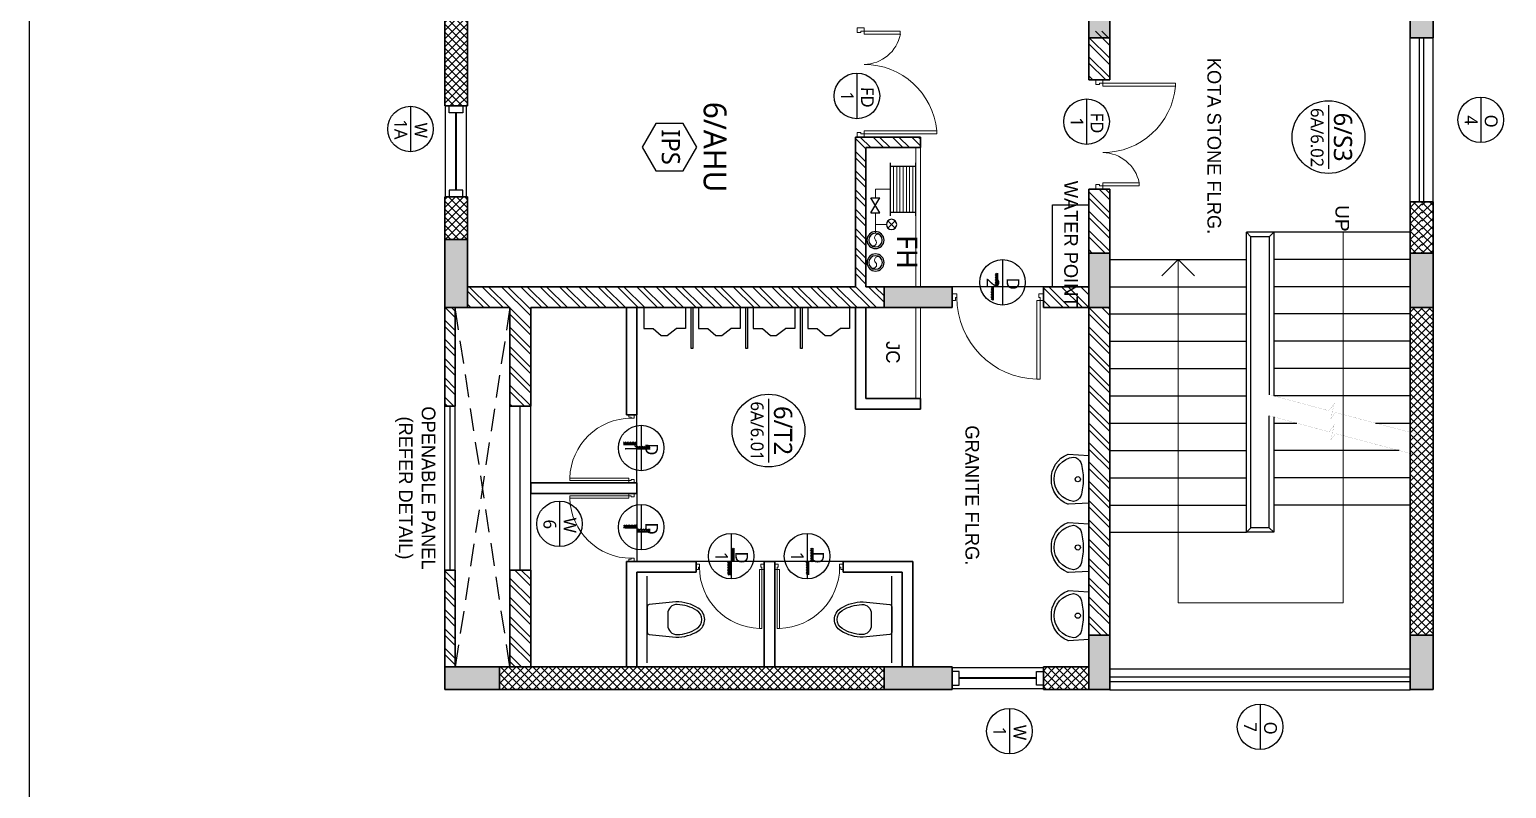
# Model space of a CAD drawing. Header units: millimetres. Extents: x -1127141 to 1597693, y -1835560 to -399335.
# Drawn here: x 1196540 to 1212762, y -542725 to -534381 of the extents above; entities that cross this region are included whole.
import ezdxf
from ezdxf.enums import TextEntityAlignment as Align

# ---------------------------------------------------------------- set-up
doc = ezdxf.new("R2010")
doc.units = ezdxf.units.MM
doc.header["$MEASUREMENT"] = 0
doc.linetypes.add('ACAD_ISO05W100', pattern=[36, 24, -3, 0, -3, 0, -3, 0, -3])
doc.linetypes.add('HIDDEN', pattern=[0.375, 0.25, -0.125])
for name, color, linetype in [('A-Anno Tags', 6, 'Continuous'), ('A-Elevation', 4, 'Continuous'), ('A-Sanitory', 181, 'Continuous'), ('A-Steps', 3, 'Continuous'), ('A-Wall Patt', 8, 'Continuous'), ('A-Window', 4, 'Continuous'), ('Anno_Frames', 7, 'Continuous'), ('Anno_Labels', 7, 'Continuous'), ('COLUMN', 5, 'Continuous'), ('elel', 6, 'Continuous'), ('S-Conc Patt', 9, 'Continuous')]:
    doc.layers.add(name, color=color, linetype=linetype)
for name, color, linetype, lineweight in [('A-Detail Lines', 8, 'Continuous', 25), ('A-Door', 4, 'Continuous', 9), ('A-Wall Sec', 1, 'Continuous', 30), ('A-WIN', 5, 'Continuous', 25), ('Ann_TitleBlock 2', 5, 'Continuous', 25), ('Anno_Tittleblock', 5, 'Continuous', 13), ('column hatch', 12, 'Continuous', 5), ('S-Concrete', 40, 'Continuous', 30), ('STAIR', 3, 'Continuous', 9), ('text', 7, 'Continuous', 9), ('Wall HATCH', 8, 'Continuous', 15)]:
    doc.layers.add(name, color=color, linetype=linetype, lineweight=lineweight)
doc.styles.add('IIITD @ 100', font='trebuc.ttf', dxfattribs={"height": 210})
doc.styles.get("Standard").update_dxf_attribs({"font": 'trebuc.ttf'})
doc.styles.add('TITLE', font='swissel.ttf', dxfattribs={"height": 4.3})
pattern_1 = [(315, (1445308.53, 119140.81), (44.194174, 44.194174), []), (45, (1445308.53, 119140.81), (-44.194174, 44.194174), [])]

# ---------------------------------------------------------------- blocks, each defined once
blk = doc.blocks.new('Toil Hostel1')
at = {"color": 0, "linetype": 'ByBlock'}
blk.add_lwpolyline([(115, -427), (115, 523)], dxfattribs=at)
for points in [[(430, 243), (137, 213, 0.384412), (115, 188), (115, -92, 0.383904), (137, -117, 0.001434), (429, -147, 0.140641), (675, -77, 0.259738), (745, 48, 0.259738), (675, 173, 0.139471)], [(340, 113), (340, -17, 0.422961), (443, -117, 0.13189), (659, -52, 0.259738), (715, 48, 0.259738), (659, 148, 0.13189), (443, 213, 0.422961)]]:
    blk.add_lwpolyline(points, format="xyb", close=True, dxfattribs=at)
blk.add_arc((431, -122), 25, 264.2811, 270.16, dxfattribs=at)
blk = doc.blocks.new('Door 1200')
at = {"layer": 'A-Door', "color": 5, "lineweight": 18}
for p, q in [((524084, 16182), (524084, 16132)), ((524084, 16182), (524159, 16182)), ((524084, 16132), (524124, 16132)), ((524124, 16147), (524124, 16132)), ((524159, 16147), (524124, 16147)), ((524159, 16182), (524159, 16147)), ((524159, 16147), (524557, 16147)), ((524159, 16112), (524159, 16147)), ((524159, 16112), (524557, 16112)), ((524557, 16147), (524557, 16112)), ((524084, 15032), (524124, 15032)), ((524084, 14982), (524084, 15032)), ((524084, 14982), (524159, 14982)), ((524124, 15017), (524124, 15032)), ((524159, 15017), (524124, 15017)), ((524159, 15052), (524159, 15017)), ((524159, 15052), (524958, 15052)), ((524159, 14982), (524159, 15017)), ((524159, 15017), (524958, 15017)), ((524958, 15017), (524958, 15052))]:
    blk.add_line(p, q, dxfattribs=at)
at = {"layer": 'A-Door', "lineweight": 18}
for centre, radius, start, end in [((524155, 16193), 411, 270.5695, 348.692), ((524157, 14978), 804, 5.3147, 89.8716)]:
    blk.add_arc(centre, radius, start, end, dxfattribs=at)
blk = doc.blocks.new('ABL_Door_S - 1000 x 2100-11-3 Second Floor Lvl')
at = {"layer": 'A-Door', "color": 5}
for p, q in [((-500, 38), (-450, 38)), ((-500, -38), (-500, 38)), ((-450, 38), (-450, -3)), ((450, 38), (450, -3)), ((500, 38), (450, 38)), ((500, -38), (500, 38)), ((-500, -38), (-465, -38)), ((-465, -3), (-450, -3)), ((-465, -38), (-465, -3)), ((-430, -38), (-465, -38)), ((465, -3), (450, -3)), ((465, -38), (465, -3)), ((500, -38), (465, -38))]:
    blk.add_line(p, q, dxfattribs=at)
at = {"layer": 'A-Door', "color": 5, "lineweight": 18}
for p, q in [((-465, -38), (-465, -903)), ((-430, -38), (-430, -903)), ((-430, -903), (-465, -903))]:
    blk.add_line(p, q, dxfattribs=at)
at = {"layer": 'A-Door'}
blk.add_arc((-450, -2), 900, 271.2981, 359.9894, dxfattribs=at)
blk = doc.blocks.new('Win 1250')
at = {"layer": 'A-Window', "color": 2, "lineweight": 40}
blk.add_line((510529, 21610), (511379, 21610), dxfattribs=at)
at = {"layer": 'A-Window'}
for points in [[(510454, 21725), (511454, 21725)], [(510454, 21535), (510529, 21535), (510529, 21685), (510454, 21685)], [(511454, 21535), (511379, 21535), (511379, 21685), (511454, 21685)], [(510454, 21495), (511454, 21495)]]:
    blk.add_lwpolyline(points, dxfattribs=at)
blk = doc.blocks.new('*U29')
at = {"layer": 'A-Anno Tags'}
blk.add_lwpolyline([(-250, 0), (250, 0)], dxfattribs=at)
blk.add_circle((0, 0), 250, dxfattribs=at)
at = {"layer": 'Anno_Frames', "color": 7}
for tag, rotation, p in [('ENTITY', 359.7608, (15, 185)), ('ENTITYNO', 0.1757, (4, -36))]:
    blk.add_attdef(tag, text='', height=140, rotation=rotation, dxfattribs=at).set_placement(p, align=Align.TOP_CENTER)
blk = doc.blocks.new('basin13_pl')
for points in [[(-412, -2, -0.32431), (-229, 275, -0.074195), (-226, 276), (0, 262), (0, -262), (-223, -275, -0.082611), (-232, -273, -0.313325), (-412, -2)], [(-382, 1, -0.373947), (-169, 245, -0.252869), (-89, 186, -0.078211), (-63, 1, -0.070813), (-89, -186, -0.2542), (-169, -244, -0.371653), (-382, 1)]]:
    blk.add_lwpolyline(points, format="xyb", close=True)
at = {"lineweight": -2}
blk.add_circle((-122, 1), 28.8, dxfattribs=at)
blk = doc.blocks.new('Door Tag')
blk.add_line((-3.5, 0), (3.5, 0))
blk.add_circle((0, 0), 4)
blk.add_attdef('DW_NAME', text='', height=2).set_placement((0, 0), align=Align.BOTTOM_CENTER)
blk.add_attdef('SHEET_NO', text='', height=1.4).set_placement((0.05, -0.54), align=Align.TOP_CENTER)
blk = doc.blocks.new('Room Tag with Finish')
blk.add_lwpolyline([(0, 0), (-2.6, -1.5), (-2.6, -4.5), (0, -6), (2.6, -4.5), (2.6, -1.5)], close=True)
at = {"layer": 'Anno_Frames'}
blk.add_attdef('ROOM_NAME', text='', height=2.5, dxfattribs=at).set_placement((0, 0), align=Align.BOTTOM_CENTER)
blk.add_attdef('FF', text='', height=2, dxfattribs=at).set_placement((0, -1.85), align=Align.TOP_CENTER)
blk = doc.blocks.new('staircase 1 int')
at = {"layer": 'A-Elevation'}
for p, q in [((1232432, -34455), (1234232, -34455)), ((1232432, -34455), (1232432, -34755)), ((1232482, -34505), (1232432, -34455)), ((1232482, -34505), (1234219, -34505)), ((1232482, -34505), (1232482, -34705)), ((1235682, -34505), (1234450, -34505)), ((1234464, -34455), (1235732, -34455)), ((1235682, -34505), (1235732, -34455)), ((1235682, -34505), (1235682, -34705)), ((1235732, -34455), (1235732, -34755)), ((1232482, -34705), (1232432, -34755)), ((1235682, -34705), (1232482, -34705)), ((1235682, -34705), (1235732, -34755)), ((1235732, -34755), (1232432, -34755))]:
    blk.add_line(p, q, dxfattribs=at)
at = {"layer": 'A-Steps'}
for p, q in [((1232432, -32955), (1232432, -34455)), ((1232732, -32955), (1232732, -34455)), ((1233032, -32955), (1233032, -34455)), ((1233332, -32955), (1233332, -34455)), ((1233632, -32955), (1233632, -34455)), ((1233932, -32955), (1233932, -34455)), ((1234232, -32955), (1234232, -34455)), ((1234532, -33336), (1234532, -32955)), ((1234832, -33079), (1234832, -34455)), ((1235132, -32955), (1235132, -34455)), ((1235432, -32955), (1235432, -34455)), ((1234532, -34455), (1234532, -34202)), ((1234832, -34282), (1234832, -34455)), ((1232732, -36255), (1232732, -34755)), ((1233032, -36255), (1233032, -34755)), ((1233332, -36255), (1233332, -34755)), ((1233632, -36255), (1233632, -34755)), ((1233932, -36255), (1233932, -34755)), ((1234232, -36255), (1234232, -34755)), ((1234532, -36255), (1234532, -34755)), ((1234832, -36255), (1234832, -34755)), ((1235132, -36255), (1235132, -34755)), ((1235432, -36255), (1235432, -34755)), ((1235732, -36255), (1235732, -34755))]:
    blk.add_line(p, q, dxfattribs=at)
at = {"layer": 'STAIR', "color": 5, "const_width": 1}
for points in [[(1234660, -32855), (1234414, -33779), (1234486, -33828), (1234316, -33791), (1234396, -33846), (1234219, -34505)], [(1234892, -32855), (1234646, -33779), (1234717, -33828), (1234548, -33791), (1234628, -33846), (1234450, -34505)]]:
    blk.add_lwpolyline(points, dxfattribs=at)
at = {"layer": 'text'}
for p, q in [((1232432, -33691), (1236507, -33691)), ((1236507, -35505), (1236507, -33691)), ((1232732, -35505), (1232912, -35325)), ((1232732, -35505), (1236507, -35505)), ((1232732, -35505), (1232912, -35686))]:
    blk.add_line(p, q, dxfattribs=at)
at = {"layer": 'text', "linetype": 'Continuous', "insert": (1232135, -33627), "char_height": 150, "width": 369.41, "attachment_point": 1}
blk.add_mtext('{\\fArial|b0|i0|c0|p34;UP}', dxfattribs=at)
blk = doc.blocks.new('f h')
at = {"layer": 'A-WIN'}
for p, q in [((1010874, -78570), (1010972, -78570)), ((1010874, -78570), (1010972, -78734)), ((1010972, -78570), (1010874, -78734)), ((1011088, -78536), (1011088, -79120)), ((1011088, -78575), (1011368, -78575)), ((1011368, -78536), (1011368, -79120)), ((1010874, -78734), (1010972, -78734)), ((1011088, -79081), (1011368, -79081))]:
    blk.add_line(p, q, dxfattribs=at)
at = {"layer": 'A-WIN', "ltscale": 50}
for centre, radius in [((1010925, -78023), 93.8), ((1010925, -78023), 75), ((1010924, -78269), 93.8), ((1010924, -78269), 75)]:
    blk.add_circle(centre, radius, dxfattribs=at)
at = {"layer": 'A-WIN'}
blk.add_circle((1011100, -78441), 56.6, dxfattribs=at)
at = {"layer": 'Wall HATCH'}
for p, q in [((1010923, -78570), (1010923, -78344)), ((1010923, -78441), (1011044, -78441)), ((1011140, -78401), (1011060, -78481)), ((1011140, -78481), (1011060, -78401)), ((1011123, -78575), (1011123, -79081)), ((1011158, -78575), (1011158, -79081)), ((1011193, -78575), (1011193, -79081)), ((1011228, -78575), (1011228, -79081)), ((1011263, -78575), (1011263, -79081)), ((1011298, -78575), (1011298, -79081)), ((1011333, -78575), (1011333, -79081)), ((1010923, -78828), (1010923, -78734)), ((1011088, -78828), (1010923, -78828))]:
    blk.add_line(p, q, dxfattribs=at)
at = {"layer": 'Wall HATCH', "ltscale": 50}
for centre in [(1010899, -77997), (1010897, -78242)]:
    blk.add_arc(centre, 37.5, 314.6267, 134.6267, dxfattribs=at)
at = {"layer": 'Wall HATCH'}
for centre in [(1010952, -78050), (1010950, -78296)]:
    blk.add_arc(centre, 37.5, 134.6267, 314.6267, dxfattribs=at)
blk = doc.blocks.new('urinal1')
at = {"layer": 'A-Sanitory'}
for p, q in [((0, 228.6), (228.6, 228.6)), ((0, 228.6), (0, -228.6)), ((228.6, 228.6), (228.6, 127)), ((304.8, 25.4), (228.6, 127)), ((304.8, -38.1), (304.8, 25.4)), ((228.6, -127), (304.8, -38.1)), ((228.6, -228.6), (228.6, -127)), ((0, -228.6), (228.6, -228.6))]:
    blk.add_line(p, q, dxfattribs=at)
blk = doc.blocks.new('DROP')
at = {"layer": 'A-Detail Lines'}
h = blk.add_hatch(dxfattribs=at)
h.set_pattern_fill('ANSI31', color=256, scale=100, angle=-90, style=0)
h.set_pattern_definition([(45, (-30796.783, -8736.205), (8.838835, -8.838835), [])])
h.paths.add_polyline_path([(-46, 0), (-46, -147), (-75, -147), (-75, 0)])
h.paths.add_polyline_path([(0, 147), (0, 0), (-30, 0), (-30, 147)])
for p, q in [((-46, -147), (-46, 0)), ((0, 0), (0, 148))]:
    blk.add_line(p, q, dxfattribs=at)
blk = doc.blocks.new('column 2.04')
at = {"layer": 'S-Conc Patt'}
h = blk.add_hatch(color=256, dxfattribs=at)
h.paths.add_polyline_path([(552592, -205173), (553328, -205030), (553376, -205276), (552640, -205419)])
h.paths.add_polyline_path([(536924, -208475), (536877, -208230), (537898, -208032), (537945, -208277)])
h.paths.add_polyline_path([(549587, -206014), (549540, -205769), (550561, -205570), (550608, -205816)])
h.paths.add_polyline_path([(546422, -206629), (546374, -206384), (547395, -206185), (547443, -206431)])
h.paths.add_polyline_path([(543256, -207245), (543208, -206999), (544229, -206801), (544277, -207046)])
h.paths.add_polyline_path([(540090, -207860), (540042, -207615), (541063, -207416), (541111, -207662)])
h.paths.add_polyline_path([(548002, -197857), (547954, -197611), (548975, -197413), (549023, -197658)])
h.paths.add_polyline_path([(544836, -198472), (544788, -198227), (545809, -198028), (545857, -198274)])
h.paths.add_polyline_path([(541670, -199086), (541622, -198840), (542643, -198642), (542691, -198887)])
h.paths.add_polyline_path([(532173, -200932), (532125, -200686), (533146, -200488), (533194, -200733)])
h.paths.add_polyline_path([(535338, -200316), (535291, -200071), (536312, -199872), (536359, -200118)])
h.paths.add_polyline_path([(538504, -199701), (538456, -199455), (539477, -199257), (539525, -199502)])
h.paths.add_polyline_path([(546627, -202993), (546670, -203219), (545934, -203362), (545890, -203136)])
h.paths.add_polyline_path([(546297, -201295), (546340, -201521), (545604, -201664), (545560, -201438)])
h.paths.add_polyline_path([(540295, -204224), (540339, -204449), (539603, -204592), (539559, -204367)])
h.paths.add_polyline_path([(539965, -202526), (540009, -202752), (539273, -202895), (539229, -202669)])
h.paths.add_polyline_path([(533943, -205458), (533986, -205684), (533250, -205827), (533206, -205601)])
h.paths.add_polyline_path([(533613, -203761), (533656, -203987), (532920, -204130), (532876, -203904)])
h.paths.add_polyline_path([(556903, -202717), (556760, -201981), (557005, -201933), (557148, -202669)])
h.paths.add_polyline_path([(529985, -212195), (529236, -212195), (529236, -211945), (529985, -211945)])
h.paths.add_polyline_path([(526890, -212195), (526140, -212195), (526140, -211945), (526890, -211945)])
h.paths.add_polyline_path([(523855, -212195), (523105, -212195), (523105, -211945), (523855, -211945)])
h.paths.add_polyline_path([(552816, -201790), (552227, -201905), (552271, -202131), (552860, -202016)])
h.paths.add_polyline_path([(556308, -199659), (556165, -198923), (556411, -198875), (556554, -199611)])
h.paths.add_polyline_path([(555569, -195856), (555426, -195120), (555671, -195072), (555815, -195808)])
h.paths.add_polyline_path([(551215, -195938), (551657, -195853), (551700, -196078), (551259, -196164)])
h.paths.add_polyline_path([(551805, -198400), (551719, -197959), (551945, -197915), (552031, -198356)])
h.paths.add_polyline_path([(553549, -195943), (553463, -195501), (553689, -195458), (553774, -195899)])
h.paths.add_polyline_path([(554331, -199967), (554245, -199525), (554471, -199482), (554557, -199923)])
h.paths.add_polyline_path([(554150, -197832), (553709, -197918), (553665, -197692), (554106, -197607)])
h.paths.add_polyline_path([(552331, -199901), (552417, -200343), (552191, -200387), (552106, -199945)])
h.paths.add_polyline_path([(527835, -199036), (527099, -199179), (527051, -198934), (527787, -198791)])
h.paths.add_polyline_path([(530005, -204696), (529890, -204107), (530116, -204064), (530230, -204653)])
h.paths.add_polyline_path([(529304, -206595), (528568, -206738), (528524, -206512), (529260, -206369)])
h.paths.add_polyline_path([(529884, -200146), (529148, -200289), (529100, -200043), (529837, -199900)])
h.paths.add_polyline_path([(528920, -212495), (528320, -212495), (528320, -212245), (528920, -212245)])
h.paths.add_polyline_path([(523855, -212495), (523105, -212495), (523105, -212245), (523855, -212245)])
h.paths.add_polyline_path([(531575, -212245), (532175, -212245), (532175, -212495), (531575, -212495)])
h.paths.add_polyline_path([(526890, -212495), (526140, -212495), (526140, -212245), (526890, -212245)])
h.paths.add_polyline_path([(528974, -204897), (528238, -205040), (528190, -204794), (528926, -204651)])
h.paths.add_polyline_path([(529982, -210085), (529246, -210228), (529198, -209982), (529935, -209839)])
h.paths.add_polyline_path([(529602, -198693), (528865, -198836), (528818, -198590), (529554, -198447)])
h.paths.add_polyline_path([(524292, -199725), (523556, -199868), (523509, -199622), (524245, -199479)])
h.paths.add_polyline_path([(525435, -205585), (524699, -205728), (524651, -205482), (525387, -205339)])
h.paths.add_polyline_path([(534665, -209174), (533855, -209332), (533807, -209086), (534617, -208929)])
h.paths.add_polyline_path([(523355, -205734), (523355, -206382), (523105, -206382), (523105, -205782)])
h.paths.add_polyline_path([(545171, -239386), (544421, -239386), (544421, -239136), (545171, -239136)])
h.paths.add_polyline_path([(545171, -234106), (544421, -234106), (544421, -233876), (545171, -233876)])
h.paths.add_polyline_path([(545171, -230576), (544421, -230576), (544421, -230326), (545171, -230326)])
h.paths.add_polyline_path([(545171, -235836), (544421, -235836), (544421, -235606), (545171, -235606)])
h.paths.add_polyline_path([(539911, -239386), (539161, -239386), (539161, -239136), (539911, -239136)])
h.paths.add_polyline_path([(539911, -234106), (539161, -234106), (539161, -233876), (539911, -233876)])
h.paths.add_polyline_path([(539911, -230576), (539161, -230576), (539161, -230326), (539911, -230326)])
h.paths.add_polyline_path([(539911, -235836), (539161, -235836), (539161, -235606), (539911, -235606)])
h.paths.add_polyline_path([(534651, -234106), (533901, -234106), (533901, -233876), (534651, -233876)])
h.paths.add_polyline_path([(529806, -228306), (529056, -228306), (529056, -228556), (529806, -228556)])
h.paths.add_polyline_path([(526140, -228306), (526890, -228306), (526890, -228556), (526140, -228556)])
h.paths.add_polyline_path([(523105, -228306), (523855, -228306), (523855, -228556), (523105, -228556)])
h.paths.add_polyline_path([(554556, -230576), (553956, -230576), (553956, -230326), (554556, -230326)])
h.paths.add_polyline_path([(529881, -230326), (529131, -230326), (529131, -230576), (529881, -230576)])
h.paths.add_polyline_path([(534651, -230576), (533901, -230576), (533901, -230326), (534651, -230326)])
h.paths.add_polyline_path([(550356, -230576), (549756, -230576), (549756, -230326), (550356, -230326)])
h.paths.add_polyline_path([(553956, -233876), (554556, -233876), (554556, -234106), (553956, -234106)])
h.paths.add_polyline_path([(550356, -234106), (549756, -234106), (549756, -233876), (550356, -233876)])
h.paths.add_polyline_path([(531681, -240346), (530931, -240346), (530931, -240096), (531681, -240096)])
h.paths.add_polyline_path([(523355, -235856), (523355, -235106), (523105, -235106), (523105, -235856)])
h.paths.add_polyline_path([(526276, -235856), (525526, -235856), (525526, -235606), (526276, -235606)])
h.paths.add_polyline_path([(531681, -241826), (530931, -241826), (530931, -241576), (531681, -241576)])
h.paths.add_polyline_path([(529881, -241826), (529131, -241826), (529131, -241576), (529881, -241576)])
h.paths.add_polyline_path([(529881, -235856), (529131, -235856), (529131, -235606), (529881, -235606)])
h.paths.add_polyline_path([(529881, -234106), (529131, -234106), (529131, -233876), (529881, -233876)])
h.paths.add_polyline_path([(530931, -236206), (530931, -235606), (531161, -235606), (531161, -236206)])
h.paths.add_polyline_path([(552121, -236056), (552121, -235606), (552351, -235606), (552351, -236056)])
h.paths.add_polyline_path([(549836, -235606), (550286, -235606), (550286, -235836), (549836, -235836)])
h.paths.add_polyline_path([(552121, -240096), (552121, -239646), (552351, -239646), (552351, -240096)])
h.paths.add_polyline_path([(549941, -240096), (549941, -239646), (550171, -239646), (550171, -240096)])
h.paths.add_polyline_path([(552351, -237966), (551901, -237966), (551901, -237736), (552351, -237736)])
h.paths.add_polyline_path([(549941, -238076), (549941, -237626), (550171, -237626), (550171, -238076)])
h.paths.add_polyline_path([(554141, -236206), (554141, -235606), (554371, -235606), (554371, -236206)])
h.paths.add_polyline_path([(534391, -240346), (534391, -239596), (534141, -239596), (534141, -240346)])
h.paths.add_polyline_path([(554121, -240095), (554121, -239495), (554371, -239495), (554371, -240095)])
h.paths.add_polyline_path([(523105, -228006), (523855, -228006), (523855, -228256), (523105, -228256)])
h.paths.add_polyline_path([(532175, -228256), (531575, -228256), (531575, -228006), (532175, -228006)])
h.paths.add_polyline_path([(528320, -217506), (528920, -217506), (528920, -217736), (528320, -217736)])
h.paths.add_polyline_path([(528920, -228256), (528320, -228256), (528320, -228006), (528920, -228006)])
h.paths.add_polyline_path([(528320, -222766), (528920, -222766), (528920, -222996), (528320, -222996)])
h.paths.add_polyline_path([(526890, -217736), (526290, -217736), (526290, -217506), (526890, -217506)])
h.paths.add_polyline_path([(526890, -222996), (526290, -222996), (526290, -222766), (526890, -222766)])
h.paths.add_polyline_path([(526140, -228006), (526890, -228006), (526890, -228256), (526140, -228256)])
h.paths.add_polyline_path([(526276, -241826), (525526, -241826), (525526, -241576), (526276, -241576)])
h.paths.add_polyline_path([(523355, -217321), (523355, -217921), (523105, -217921), (523105, -217321)])
h.paths.add_polyline_path([(523355, -222581), (523355, -223181), (523105, -223181), (523105, -222581)])
h.paths.add_polyline_path([(532175, -217320), (532175, -217920), (531925, -217920), (531925, -217320)])
h.paths.add_polyline_path([(532175, -222581), (532175, -223181), (531925, -223181), (531925, -222581)])
h.paths.add_polyline_path([(534371, -235606), (534371, -236356), (534141, -236356), (534141, -235606)])
edge = h.paths.add_edge_path()
edge.add_line((559891, -239386), (559141, -239386))
edge.add_line((559141, -239136), (559891, -239136))
edge.add_line((559141, -239386), (559141, -239136))
edge.add_line((559891, -234106), (559141, -234106))
edge.add_line((559141, -233876), (559891, -233876))
edge.add_line((559141, -234106), (559141, -233876))
edge.add_line((559891, -230576), (559141, -230576))
edge.add_line((559141, -230326), (559891, -230326))
edge.add_line((559141, -230576), (559141, -230326))
edge.add_line((559891, -235836), (559141, -235836))
edge.add_line((559141, -235606), (559891, -235606))
edge.add_line((559141, -235836), (559141, -235606))
h.paths.add_polyline_path([(570411, -234106), (569661, -234106), (569661, -233876), (570411, -233876)])
h.paths.add_polyline_path([(570411, -230576), (569661, -230576), (569661, -230326), (570411, -230326)])
h.paths.add_polyline_path([(570171, -235606), (570171, -236356), (569941, -236356), (569941, -235606)])
h.paths.add_polyline_path([(565151, -239386), (564401, -239386), (564401, -239136), (565151, -239136)])
h.paths.add_polyline_path([(565151, -234106), (564401, -234106), (564401, -233876), (565151, -233876)])
h.paths.add_polyline_path([(565151, -230576), (564401, -230576), (564401, -230326), (565151, -230326)])
h.paths.add_polyline_path([(565151, -235836), (564401, -235836), (564401, -235606), (565151, -235606)])
h.paths.add_polyline_path([(559891, -239386), (559141, -239386), (559141, -239136), (559891, -239136)], flags=17)
h.paths.add_polyline_path([(559891, -234106), (559141, -234106), (559141, -233876), (559891, -233876)], flags=17)
h.paths.add_polyline_path([(559891, -230576), (559141, -230576), (559141, -230326), (559891, -230326)], flags=17)
h.paths.add_polyline_path([(559891, -235836), (559141, -235836), (559141, -235606), (559891, -235606)], flags=17)
h.paths.add_polyline_path([(577576, -241181), (577576, -240581), (577326, -240581), (577326, -241181)])
h.paths.add_polyline_path([(577576, -230576), (576976, -230576), (576976, -230326), (577576, -230326)])
h.paths.add_polyline_path([(573376, -230576), (572776, -230576), (572776, -230326), (573376, -230326)])
h.paths.add_polyline_path([(577576, -234106), (576976, -234106), (576976, -233876), (577576, -233876)])
h.paths.add_polyline_path([(573376, -234106), (572776, -234106), (572776, -233876), (573376, -233876)])
h.paths.add_polyline_path([(577576, -236356), (577576, -235606), (577326, -235606), (577326, -236356)])
h.paths.add_polyline_path([(572626, -241181), (573376, -241181), (573376, -240931), (572626, -240931)])
h.paths.add_polyline_path([(573376, -236356), (573376, -235606), (573146, -235606), (573146, -236356)])
h.paths.add_polyline_path([(569921, -241181), (569921, -240431), (570171, -240431), (570171, -241181)])
at = {"layer": 'S-Concrete', "lineweight": 35}
for p, q in [((569661, -230326), (570411, -230326)), ((570411, -230326), (570411, -230576)), ((572776, -230576), (572776, -230326)), ((572776, -230326), (573376, -230326)), ((573376, -230326), (573376, -230576)), ((576976, -230576), (576976, -230326)), ((576976, -230326), (577576, -230326)), ((577576, -230326), (577576, -230576)), ((570411, -230576), (569661, -230576)), ((573376, -230576), (572776, -230576)), ((577576, -230576), (576976, -230576)), ((569661, -233876), (570411, -233876)), ((570411, -233876), (570411, -234106)), ((572776, -234106), (572776, -233876)), ((572776, -233876), (573376, -233876)), ((573376, -233876), (573376, -234106)), ((576976, -234106), (576976, -233876)), ((576976, -233876), (577576, -233876)), ((577576, -233876), (577576, -234106)), ((570411, -234106), (569661, -234106)), ((573376, -234106), (572776, -234106)), ((577576, -234106), (576976, -234106)), ((573376, -235606), (573146, -235606)), ((573146, -235606), (573146, -236356)), ((573376, -236356), (573376, -235606)), ((577576, -235606), (577326, -235606)), ((577326, -235606), (577326, -236356)), ((577576, -236356), (577576, -235606)), ((573146, -236356), (573376, -236356)), ((577326, -236356), (577576, -236356)), ((577576, -240581), (577326, -240581)), ((577326, -240581), (577326, -241181)), ((577576, -241181), (577576, -240581)), ((573376, -240931), (572626, -240931)), ((572626, -240931), (572626, -241181)), ((573376, -241181), (573376, -240931)), ((572626, -241181), (573376, -241181)), ((577326, -241181), (577576, -241181))]:
    blk.add_line(p, q, dxfattribs=at)
blk = doc.blocks.new('TRHE4TYH45YH6E356')
at = {"layer": 'A-Wall Patt'}
h = blk.add_hatch(dxfattribs=at)
h.set_pattern_fill('ANSI37', color=256, scale=500, angle=90, style=0)
h.set_pattern_definition([(45, (-6e-11, 2e-10), (-44.194174, 44.194174), []), (135, (-6e-11, 2e-10), (-44.194174, -44.194174), [])])
h.paths.add_polyline_path([(655980, -23561), (655415, -23561), (655415, -23684), (655980, -23684)])
h = blk.add_hatch(dxfattribs=at)
h.set_pattern_fill('ANSI37', color=256, scale=500, angle=90, style=0)
h.set_pattern_definition([(45, (655702.83, -23647.553), (-44.194, 44.194), []), (135, (655702.83, -23647.553), (-44.194, -44.194), [])])
h.paths.add_polyline_path([(655980, -23684), (655415, -23684), (655415, -23811), (655980, -23811)])
at = {"layer": 'A-Elevation'}
for p, q in [((655415, -23561), (653540, -23561)), ((655415, -23811), (653540, -23811))]:
    blk.add_line(p, q, dxfattribs=at)
for points in [[(660550, -27111), (660550, -23811)], [(660780, -27111), (660780, -23811)]]:
    blk.add_lwpolyline(points, dxfattribs=at)
at = {"layer": 'A-Wall Sec'}
for p, q in [((655415, -23561), (655415, -23811)), ((655415, -23561), (655980, -23561)), ((655980, -23811), (655415, -23811))]:
    blk.add_line(p, q, dxfattribs=at)
at = {"layer": 'elel'}
for p, q in [((655415, -23661), (653615, -23661)), ((655415, -23711), (653615, -23711))]:
    blk.add_line(p, q, dxfattribs=at)
for points in [[(660640, -27111), (660640, -23811)], [(660690, -27111), (660690, -23811)]]:
    blk.add_lwpolyline(points, dxfattribs=at)
at = {"layer": 'Anno_Frames'}
for p, values in [((654515, -23037), {'ENTITY': 'O', 'ENTITYNO': '4'}), ((661188, -25461), {'ENTITY': 'O', 'ENTITYNO': '7'})]:
    blk.add_blockref('*U29', p, dxfattribs=at).add_auto_attribs(values)
blk = doc.blocks.new('SERVICE DOOOOR')
at = {"layer": 'A-Wall Patt'}
h = blk.add_hatch(dxfattribs=at)
h.set_pattern_fill('ANSI32', color=256, scale=400, angle=90, style=0)
h.set_pattern_definition([(45, (62526.28, 283755.87), (-106.066, 106.066), []), (45, (62597, 283755.87), (-106.066, 106.066), [])])
h.paths.add_polyline_path([(63129, 283818), (62064, 283818), (62064, 283703), (63129, 283703)])
h.paths.add_polyline_path([(60264, 283818), (59179, 283818), (59179, 283703), (60264, 283703)])
h.paths.add_polyline_path([(59064, 288528), (58949, 288528), (58949, 288328), (57419, 288328), (57419, 288928), (57304, 288928), (57304, 288213), (58949, 288213), (58949, 285623), (59064, 285623)])
h.paths.add_polyline_path([(59179, 288528), (59064, 288528), (59064, 285623), (59179, 285623)])
h.paths.add_polyline_path([(59179, 285623), (59064, 285623), (59064, 283953), (59179, 283953), (59179, 284418), (59179, 284418), (60264, 284418), (60264, 284648), (59179, 284648)])
h.paths.add_polyline_path([(59064, 285623), (58949, 285623), (58949, 283953), (59064, 283953)])
h.paths.add_polyline_path([(63129, 284648), (62064, 284648), (62064, 284418), (63129, 284418)])
at = {"layer": 'A-Elevation'}
for p, q in [((61222, 284648), (60264, 284648)), ((61222, 284533), (60264, 284533)), ((62064, 284648), (61222, 284648)), ((62064, 284533), (61222, 284533)), ((61222, 284418), (60264, 284418)), ((62064, 284418), (61222, 284418))]:
    blk.add_line(p, q, dxfattribs=at)
at = {"layer": 'A-Wall Sec'}
for p, q in [((60264, 284648), (59179, 284648)), ((60264, 284418), (60264, 284648)), ((59179, 284418), (60264, 284418))]:
    blk.add_line(p, q, dxfattribs=at)
blk.add_lwpolyline([(61222, 284648), (61107, 284648), (61107, 285813), (61222, 285813)], close=True, dxfattribs=at)
at = {"layer": 'A-Wall Sec', "lineweight": 35}
blk.add_lwpolyline([(63129, 284648), (63129, 284418), (62064, 284418), (62064, 284648)], close=True, dxfattribs=at)
at = {"layer": 'Anno_Frames'}
blk.add_blockref('*U29', (61557, 284963), dxfattribs=at).add_auto_attribs({'ENTITY': 'W', 'ENTITYNO': '6'})
blk = doc.blocks.new('IIITD WD A1- L Format Library')
at = {"layer": 'Anno_Tittleblock', "color": 5}
blk.add_lwpolyline([(0, -7.57), (775, -7.57), (775, 573.91), (0, 573.91)], close=True, dxfattribs=at)
at = {"style": 'TITLE'}
for tag, p, height in [('PROJECT NAME 1', (779.17, 137.4), 2.98), ('PROJECT NAME 2', (779.17, 132.23), 2.98), ('PROJECT_NAME_3', (779.17, 127.37), 2.98), ('1:100@A1', (818.06, 91.92), 2.25), ('A-2.03', (844.81, 84.28), 4), ('03.04.11', (821.96, 84.64), 2.25), ('A', (858.85, 75.94), 3.66), ('AC', (827.5, 76.14), 2.25)]:
    blk.add_attdef(tag, p, '', height=height, dxfattribs=at)
for p in [(780.3, 113.01), (780.3, 106.37)]:
    blk.add_attdef('FIRST FLOOR PLAN', text='', height=3.39, dxfattribs=at).set_placement(p, align=Align.TOP_LEFT)

msp = doc.modelspace()

# ---------------------------------------------------------------- hatches: boundary and pattern name
at = {"layer": 'A-Wall Patt'}
h = msp.add_hatch(dxfattribs=at)
h.set_pattern_fill('ANSI37', color=256, scale=500, style=0)
h.set_pattern_definition(pattern_1)
h.paths.add_polyline_path([(1201350.2, -536688.8), (1201350.2, -536221.3), (1201100.2, -536221.3), (1201100.2, -536688.8)])
h.paths.add_polyline_path([(1201350.2, -535221.3), (1201350.2, -534233.8), (1201100.2, -534233.8), (1201100.2, -535221.3)])
h.paths.add_polyline_path([(1203145.2, -534233.8), (1203145.2, -533038.8), (1202900.3, -533038.8), (1202895.2, -533038.8), (1202895.2, -533983.8), (1201850.2, -533983.8), (1201850.2, -534233.8)])
h = msp.add_hatch(dxfattribs=at)
h.set_pattern_fill('ANSI32', color=256, scale=400, style=0)
h.set_pattern_definition([(315, (1445308.53, 119140.81), (106.066017, 106.066017), []), (315, (1445308.53, 119070.1), (106.066017, 106.066017), [])])
h.paths.add_polyline_path([(1208175.2, -537438.8), (1208175.2, -537208.8), (1207675.2, -537208.8), (1207675.2, -537438.8)])
h.paths.add_polyline_path([(1208405.2, -536838.8), (1208405.2, -536135.6), (1208175.2, -536135.6), (1208175.2, -536838.8)])
h.paths.add_polyline_path([(1208405.2, -534398.8), (1208175.2, -534398.8), (1208175.2, -534935.6), (1208405.2, -534935.6)])
h.paths.add_polyline_path([(1208175.2, -541038.8), (1208405.2, -541038.8), (1208405.2, -537438.8), (1208175.2, -537438.8)])
h = msp.add_hatch(dxfattribs=at)
h.set_pattern_fill('ANSI37', color=256, scale=500, style=0)
h.set_pattern_definition(pattern_1)
h.paths.add_polyline_path([(1211955.2, -541038.8), (1211955.2, -537438.8), (1211705.2, -537438.8), (1211705.2, -541038.8)])
h.paths.add_polyline_path([(1205925.2, -541638.8), (1205925.2, -541388.8), (1201700.2, -541388.8), (1201700.2, -541638.8)])
h.paths.add_polyline_path([(1208175.2, -541638.8), (1208175.2, -541388.8), (1207675.2, -541388.8), (1207675.2, -541638.8)])

# ---------------------------------------------------------------- linework, layer by layer
at = {"layer": 'A-Detail Lines'}
for p, q in [((1207675.2, -537208.8), (1206675.2, -537208.8)), ((1203210.2, -539366.3), (1203210.2, -538616.3)), ((1203210.2, -539481.3), (1203210.2, -540231.3)), ((1204610.2, -540231.3), (1203860.2, -540231.3)), ((1205475.2, -540231.3), (1204725.2, -540231.3))]:
    msp.add_line(p, q, dxfattribs=at)
at = {"layer": 'A-Detail Lines', "linetype": 'HIDDEN', "ltscale": 1000}
for p, q in [((1201815.2, -537438.8), (1201215.2, -541388.8)), ((1201815.2, -541388.9), (1201215.2, -537438.9))]:
    msp.add_line(p, q, dxfattribs=at)
at = {"layer": 'A-Detail Lines', "linetype": 'Continuous'}
msp.add_lwpolyline([(1208175.2, -536308.8), (1208175.2, -537208.8), (1207775.2, -537208.8), (1207775.2, -536308.8)], close=True, dxfattribs=at)
at = {"layer": 'A-Detail Lines'}
for points in [[(1203826.5, -537438.8), (1203826.5, -537888.8), (1203806.5, -537888.8), (1203806.5, -537438.8)], [(1204426.5, -537438.8), (1204426.5, -537888.8), (1204406.5, -537888.8), (1204406.5, -537438.8)], [(1205026.5, -537438.8), (1205026.5, -537888.8), (1205006.5, -537888.8), (1205006.5, -537438.8)]]:
    msp.add_lwpolyline(points, close=True, dxfattribs=at)
at = {"layer": 'A-Door'}
for p, q in [((1206275.5, -535678.8), (1206275.5, -537208.8)), ((1206325.5, -535678.8), (1206325.5, -537208.8)), ((1206275.2, -537438.7), (1206275.2, -538438.8)), ((1206325.2, -537438.7), (1206325.2, -538438.8))]:
    msp.add_line(p, q, dxfattribs=at)
at = {"layer": 'A-Elevation'}
for p, q in [((1201100.2, -540323.8), (1201100.2, -538523.8)), ((1201157.7, -538523.8), (1201157.7, -540323.8)), ((1201215.2, -540323.8), (1201215.2, -538523.8))]:
    msp.add_line(p, q, dxfattribs=at)
at = {"layer": 'A-Wall Patt'}
msp.add_lwpolyline([(1252291.1, -478259.6), (1252291.1, -552566.2), (1196539.8, -552566.2), (1196539.8, -478259.6)], close=True, dxfattribs=at)
at = {"layer": 'A-Wall Sec'}
for p, q in [((1201100.2, -534233.8), (1201100.2, -535221.3)), ((1201350.2, -534233.8), (1201350.2, -535221.3)), ((1208175.2, -534398.8), (1208175.2, -534935.6)), ((1208405.2, -534935.6), (1208405.2, -534398.8)), ((1208175.2, -534935.6), (1208405.2, -534935.6)), ((1201100.2, -536221.3), (1201100.2, -536838.8)), ((1201350.2, -536221.3), (1201350.2, -536838.8)), ((1208175.2, -536135.6), (1208175.2, -536838.8)), ((1208405.2, -536135.6), (1208175.2, -536135.6)), ((1208405.2, -536838.8), (1208405.2, -536135.6)), ((1207675.2, -537208.8), (1208175.2, -537208.8)), ((1208175.2, -537208.8), (1208175.2, -537438.8)), ((1201815.2, -537438.8), (1201350.2, -537438.8)), ((1203095.2, -537438.8), (1203095.2, -538616.3)), ((1203210.2, -537438.8), (1203210.2, -538616.3)), ((1205610.2, -537438.7), (1205610.2, -538553.8)), ((1205725.2, -537438.7), (1205725.2, -538438.8)), ((1207675.2, -537438.8), (1208175.2, -537438.8)), ((1208175.2, -537438.8), (1208175.2, -541388.8)), ((1208405.2, -541038.8), (1208405.2, -537438.8)), ((1203210.2, -538616.3), (1203095.2, -538616.3)), ((1202045.2, -539366.3), (1202045.2, -539481.3)), ((1203210.2, -539366.3), (1203210.2, -539481.3)), ((1201215.2, -540323.8), (1201100.2, -540323.8)), ((1203860.2, -540231.3), (1203095.2, -540231.3)), ((1203095.2, -540231.3), (1203095.2, -541388.8)), ((1203860.2, -540346.3), (1203210.2, -540346.3)), ((1203210.2, -540346.3), (1203210.2, -541388.8)), ((1203860.2, -540231.3), (1203860.2, -540346.3)), ((1204610.2, -540231.3), (1204610.2, -541388.8)), ((1204725.2, -540231.3), (1204610.2, -540231.3)), ((1204725.2, -540231.3), (1204725.2, -541388.8)), ((1206240.2, -540231.3), (1205475.2, -540231.3)), ((1205475.2, -540346.3), (1205475.2, -540231.3)), ((1206125.2, -540346.3), (1205475.2, -540346.3)), ((1206125.2, -540346.3), (1206125.2, -541388.8)), ((1206240.2, -540231.3), (1206240.2, -541388.8)), ((1206075.2, -541388.8), (1201700.2, -541388.8)), ((1207675.2, -541388.8), (1208175.2, -541388.8)), ((1207675.2, -541388.8), (1207675.2, -541638.8)), ((1206075.2, -541638.8), (1201700.2, -541638.8)), ((1207675.2, -541638.8), (1208175.2, -541638.8))]:
    msp.add_line(p, q, dxfattribs=at)
at = {"layer": 'A-Wall Sec', "lineweight": 35}
for p, q in [((1201100.2, -535221.3), (1201350.2, -535221.3)), ((1206325.5, -535563.8), (1205610.2, -535563.8)), ((1205610.2, -535563.8), (1205610.2, -537208.8)), ((1206325.5, -535678.8), (1206325.5, -535563.8)), ((1205725.2, -535678.8), (1206325.5, -535678.8)), ((1205725.2, -535678.8), (1205725.2, -537208.8)), ((1201100.2, -536221.3), (1201350.2, -536221.3)), ((1205610.2, -537208.8), (1201350.2, -537208.8)), ((1206075.2, -537208.8), (1205725.2, -537208.8)), ((1201100.2, -538523.8), (1201100.2, -537438.8)), ((1201215.2, -538523.8), (1201215.2, -537438.8)), ((1206075.2, -537438.8), (1202045.2, -537438.8)), ((1201100.2, -538523.8), (1201215.2, -538523.8)), ((1206325.2, -538553.8), (1205610.2, -538553.8)), ((1206325.2, -538438.8), (1205725.2, -538438.8)), ((1206325.2, -538438.8), (1206325.2, -538553.8)), ((1201100.2, -541388.8), (1201100.2, -540323.8)), ((1201215.2, -541388.8), (1201215.2, -540323.8))]:
    msp.add_line(p, q, dxfattribs=at)
at = {"layer": 'A-Wall Sec'}
for points in [[(1207675.2, -537208.8), (1207675.2, -537438.8)], [(1211705.2, -541038.8), (1211705.2, -537438.8)], [(1211955.2, -537438.8), (1211955.2, -541038.8)]]:
    msp.add_lwpolyline(points, dxfattribs=at)

# ---------------------------------------------------------------- block references
at = {"layer": 'A-Anno Tags', "xscale": 100, "yscale": 100, "zscale": 100, "rotation": 270.0000000000001}
msp.add_blockref('Room Tag with Finish', (1203869, -535674.2), dxfattribs=at).add_auto_attribs({'ROOM_NAME': '6/AHU', 'FF': 'IPS'})
at = {"layer": 'A-Anno Tags'}
ref = msp.add_blockref('Door Tag', (1210806.4, -535564.4), dxfattribs=dict(at, xscale=100, yscale=100, zscale=100, rotation=270.0000000000001))
ref.add_attrib('DW_NAME', '6/S3', dxfattribs={"layer": 'Anno_Labels', "height": 200, "rotation": 270}).set_placement((1210806.4, -535564.4), align=Align.BOTTOM_CENTER)
ref.add_attrib('SHEET_NO', '6A/6.02', dxfattribs={"layer": 'Anno_Labels', "height": 140, "rotation": 270}).set_placement((1210752.1, -535569.6), align=Align.TOP_CENTER)
ref = msp.add_blockref('Door Tag', (1204656.3, -538790.9), dxfattribs=dict(at, xscale=100, yscale=100, zscale=100, rotation=270.0000000000001))
ref.add_attrib('DW_NAME', '6/T2', dxfattribs={"layer": 'Anno_Labels', "height": 200, "rotation": 270}).set_placement((1204656.3, -538790.9), align=Align.BOTTOM_CENTER)
ref.add_attrib('SHEET_NO', '6A/6.01', dxfattribs={"layer": 'Anno_Labels', "height": 140, "rotation": 270}).set_placement((1204602, -538796.1), align=Align.TOP_CENTER)
at = {"layer": 'A-Detail Lines', "linetype": 'ACAD_ISO05W100'}
for p in [(1207175.2, -537208.8), (1204280.9, -540231.3), (1205145.9, -540231.3)]:
    msp.add_blockref('DROP', p, dxfattribs=at)
at = {"layer": 'A-Detail Lines', "linetype": 'ACAD_ISO05W100', "rotation": 270.0000000000001}
for p in [(1203210.2, -538991.3), (1203210.2, -539902)]:
    msp.add_blockref('DROP', p, dxfattribs=at)
at = {"layer": 'A-Door', "xscale": -1}
msp.add_blockref('ABL_Door_S - 1000 x 2100-11-3 Second Floor Lvl', (1207175.2, -537323.8), dxfattribs=at)
at = {"layer": 'A-Door', "yscale": 0.7500321418046951, "rotation": 270.0000000000001}
for p, xscale, zscale in [((1203150.9, -538991.3), -0.7500321418046951, 0.7500321418065954), ((1203150.9, -539856.3), 0.7500321418046951, 0.7500321418046951)]:
    msp.add_blockref('ABL_Door_S - 1000 x 2100-11-3 Second Floor Lvl', p, dxfattribs=dict(at, xscale=xscale, zscale=zscale))
at = {"layer": 'A-Door', "yscale": 0.7500321418046951}
for p, xscale, zscale in [((1204235.2, -540288.8), -0.7500321418046951, 0.7500321418065954), ((1205100.2, -540288.8), 0.7500321418046951, 0.7500321418046951)]:
    msp.add_blockref('ABL_Door_S - 1000 x 2100-11-3 Second Floor Lvl', p, dxfattribs=dict(at, xscale=xscale, zscale=zscale))
at = {"layer": 'A-Sanitory', "rotation": 270.0000000000001}
for p in [(1203516.5, -537438.8), (1204116.5, -537438.8), (1204716.5, -537438.8), (1205316.5, -537438.8)]:
    msp.add_blockref('urinal1', p, dxfattribs=at)
at = {"layer": 'A-Sanitory', "ltscale": 0.5}
for name, p in [('basin13_pl', (1208175.2, -539326.4)), ('basin13_pl', (1208175.2, -540076.4)), ('Toil Hostel1', (1203210.2, -540915.8)), ('basin13_pl', (1208175.2, -540826.4))]:
    msp.add_blockref(name, p, dxfattribs=at)
at = {"layer": 'A-Sanitory', "ltscale": 0.5, "xscale": -1, "rotation": 359.9999999933299}
msp.add_blockref('Toil Hostel1', (1206125.2, -540915.8), dxfattribs=at)
at = {"layer": 'A-Wall Patt', "linetype": 'Continuous', "rotation": 270.0000000000001}
msp.add_blockref('staircase 1 int', (1244660.6, 695823.1), dxfattribs=at)
at = {"layer": 'Ann_TitleBlock 2', "xscale": 95.87942333735619, "yscale": 95.87942333735619, "zscale": 95.87942333735619, "rotation": 269.9999999999998}
msp.add_blockref('IIITD WD A1- L Format Library', (1197265.2, -478259.6), dxfattribs=at)
at = {"layer": 'Anno_Frames', "rotation": 270.0000000000001}
for p, values in [((1205627.7, -535111.5), {'ENTITY': 'FD', 'ENTITYNO': '1'}), ((1208150.3, -535394.4), {'ENTITY': 'FD', 'ENTITYNO': '1'}), ((1200723.4, -535475.5), {'ENTITY': 'W', 'ENTITYNO': '1A'}), ((1207227, -537161.3), {'ENTITY': 'D', 'ENTITYNO': '2'}), ((1203257.1, -538981.6), {'ENTITY': 'D', 'ENTITYNO': '1'}), ((1203257.1, -539853.3), {'ENTITY': 'D', 'ENTITYNO': '1'}), ((1204246.6, -540170.9), {'ENTITY': 'D', 'ENTITYNO': '1'}), ((1205080, -540170.9), {'ENTITY': 'D', 'ENTITYNO': '1'}), ((1207302.3, -542095.2), {'ENTITY': 'W', 'ENTITYNO': '1'})]:
    msp.add_blockref('*U29', p, dxfattribs=at).add_auto_attribs(values)
at = {"layer": 'COLUMN', "rotation": 270.0000000000001}
msp.add_blockref('column 2.04', (1442281.2, 35937.1), dxfattribs=at)
at = {"layer": 'column hatch'}
msp.add_blockref('Door 1200', (681546.6, -550546.2), dxfattribs=at)
at = {"layer": 'column hatch', "xscale": -1, "rotation": 180}
msp.add_blockref('Door 1200', (684169.1, -519953.2), dxfattribs=at)
at = {"layer": 'column hatch', "rotation": 90.00000000000001}
msp.add_blockref('Win 1250', (1222834.9, -1046675), dxfattribs=at)
at = {"layer": 'column hatch', "xscale": -1}
msp.add_blockref('Win 1250', (1718128.9, -563123.6), dxfattribs=at)
at = {"layer": 'S-Concrete', "rotation": 270.0000000000001}
msp.add_blockref('TRHE4TYH45YH6E356', (1235516.1, 119140.8), dxfattribs=at)
at = {"layer": 'text', "rotation": 270.0000000000001}
msp.add_blockref('SERVICE DOOOOR', (917397.2, -478259.6), dxfattribs=at)
at = {"layer": 'Wall HATCH', "xscale": -1, "rotation": 180}
msp.add_blockref('f h', (194907.5, -614965.7), dxfattribs=at)

# ---------------------------------------------------------------- texts
at = {"layer": 'A-Anno Tags', "attachment_point": 5, "rotation": 270, "style": 'IIITD @ 100'}
for s, insert, char_height, width in [('{\\fCentury Gothic|b0|i0|c0|p34;KOTA STONE FLRG.}', (1209550.8, -535662), 150, 2092.677), ('{\\fCentury Gothic|b0|i0|c0|p34;WATER POINT}', (1207978, -536741), 150, 2085.485), ('FH', (1206178.8, -536827.2), 225, 2148.003), ('{\\fCentury Gothic|b0|i0|c0|p34;JC}', (1206022.5, -537929.9), 150, 458.827), ('{\\fCentury Gothic|b0|i0|c0|p34;OPENABLE PANEL\\P(REFER DETAIL)}', (1200775.1, -539421.5), 150, 2092.677), ('{\\fCentury Gothic|b0|i0|c0|p34;GRANITE FLRG.}', (1206893.5, -539502.7), 150, 2092.677)]:
    msp.add_mtext(s, dxfattribs=dict(at, insert=insert, char_height=char_height, width=width))

doc.saveas('drawing.dxf')
